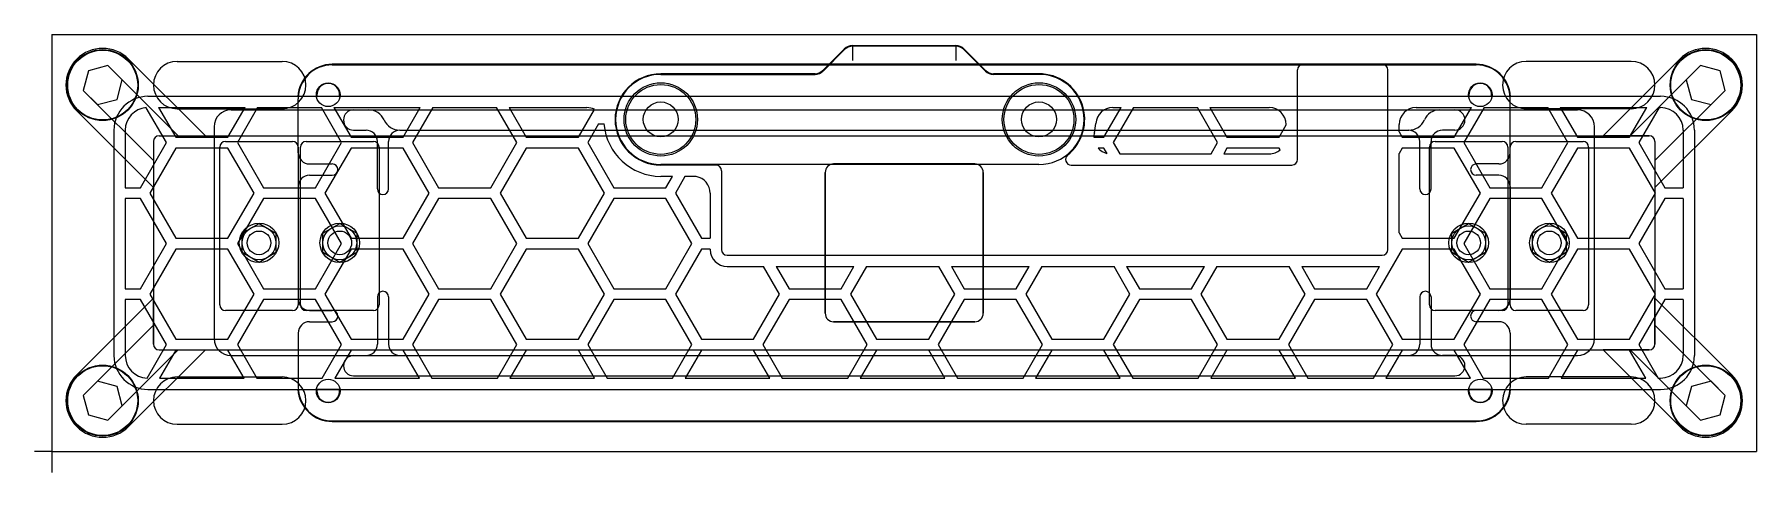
# Model space of a CAD drawing. Header units: millimetres. Extents: x 6 to 158, y 3 to 42.
import ezdxf

# ---------------------------------------------------------------- set-up
doc = ezdxf.new("R2010")
doc.units = ezdxf.units.MM
doc.header["$MEASUREMENT"] = 0
for name, color, linetype in [('_MAIN', 1, 'Continuous'), ('_STAB', 3, 'Continuous'), ('b_h', 220, 'Continuous'), ('bottom', 31, 'Continuous'), ('plate', 30, 'Continuous'), ('po_0', 211, 'Continuous'), ('ref', 7, 'Continuous'), ('ref_2', 7, 'Continuous'), ('top', 160, 'Continuous'), ('top_2', 130, 'Continuous')]:
    doc.layers.add(name, color=color, linetype=linetype)

msp = doc.modelspace()

# ---------------------------------------------------------------- linework, layer by layer
for p, q in [((18.16, 39.68), (27.46, 39.68)), ((146.96, 39.68), (137.66, 39.68)), ((18.16, 35.48), (27.46, 35.48)), ((146.96, 35.48), (137.66, 35.48)), ((18.16, 11.68), (27.46, 11.68)), ((146.96, 11.68), (137.66, 11.68)), ((18.16, 7.48), (27.46, 7.48)), ((146.96, 7.48), (137.66, 7.48))]:
    msp.add_line(p, q)
for centre, start, end in [((18.16, 37.58), 90, 270), ((27.46, 37.58), 270, 90), ((137.66, 37.58), 90, 270), ((146.96, 37.58), 270, 90), ((18.16, 9.58), 90, 270), ((27.46, 9.58), 270, 90), ((137.66, 9.58), 90, 270), ((146.96, 9.58), 270, 90)]:
    msp.add_arc(centre, 2.1, start, end)
at = {"layer": '_MAIN'}
for p, q in [((75.37, 38.82), (77.28, 40.73)), ((87.13, 41.03), (77.99, 41.03)), ((89.76, 38.82), (87.84, 40.73)), ((61, 38.53), (74.66, 38.53)), ((94.5, 38.53), (90.46, 38.53)), ((22.93, 35.38), (35.12, 35.38)), ((21.43, 33.88), (21.43, 15.08)), ((143.7, 15.08), (143.7, 33.88)), ((94.5, 30.53), (61, 30.53)), ((22.93, 13.58), (142.2, 13.58))]:
    msp.add_line(p, q, dxfattribs=at)
at = {"layer": '_MAIN', "linetype": 'Continuous'}
for p, q in [((130.01, 35.38), (142.2, 35.38)), ((37.87, 33.58), (127.26, 33.58))]:
    msp.add_line(p, q, dxfattribs=at)
at = {"layer": '_MAIN'}
for centre, radius in [((61, 34.53), 3.25), ((94.5, 34.53), 3.25), ((61, 34.53), 1.55), ((94.5, 34.53), 1.55)]:
    msp.add_circle(centre, radius, dxfattribs=at)
for centre, radius, start, end in [((77.99, 40.03), 1, 90, 135), ((87.13, 40.03), 1, 45, 90), ((61, 34.53), 4, 90, 270), ((74.66, 39.53), 1, 270, 315), ((90.46, 39.53), 1, 225, 270), ((94.5, 34.53), 4, 270, 90), ((35.12, 33.88), 1.5, 23.5782, 90), ((130.01, 33.88), 1.5, 90, 156.4218), ((37.87, 35.08), 1.5, 203.5782, 270), ((127.26, 35.08), 1.5, 270, 336.4218), ((22.93, 15.08), 1.5, 180, 270), ((142.2, 15.08), 1.5, 270, 0)]:
    msp.add_arc(centre, radius, start, end, dxfattribs=at)
at = {"layer": '_MAIN', "linetype": 'Continuous'}
for centre, start, end in [((22.93, 33.88), 90, 180), ((142.2, 33.88), 0, 90)]:
    msp.add_arc(centre, 1.5, start, end, dxfattribs=at)
at = {"layer": '_STAB'}
for p, q in [((21.93, 18.08), (21.93, 32.08)), ((22.43, 32.58), (28.39, 32.58)), ((28.89, 32.08), (28.89, 18.08)), ((29.08, 18.08), (29.08, 32.08)), ((29.58, 32.58), (35.54, 32.58)), ((129.08, 18.08), (129.08, 32.08)), ((129.58, 32.58), (135.54, 32.58)), ((136.04, 32.08), (136.04, 18.08)), ((136.23, 18.08), (136.23, 32.08)), ((136.73, 32.58), (142.69, 32.58)), ((143.19, 32.08), (143.19, 18.08)), ((76.31, 30.58), (88.81, 30.58)), ((75.56, 17.33), (75.56, 29.83)), ((89.56, 29.83), (89.56, 17.33)), ((28.39, 17.58), (22.43, 17.58)), ((35.54, 17.58), (29.58, 17.58)), ((135.54, 17.58), (129.58, 17.58)), ((142.69, 17.58), (136.73, 17.58)), ((88.81, 16.58), (76.31, 16.58))]:
    msp.add_line(p, q, dxfattribs=at)
at = {"layer": '_STAB', "linetype": 'Continuous'}
msp.add_line((36.04, 32.08), (36.04, 18.08), dxfattribs=at)
for points in [[(26.91, 22.71), (25.41, 21.84), (23.91, 22.71), (23.91, 24.44), (25.41, 25.31), (26.91, 24.44)], [(34.06, 22.71), (32.56, 21.84), (31.06, 22.71), (31.06, 24.44), (32.56, 25.31), (34.06, 24.44)], [(131.06, 24.44), (132.56, 25.31), (134.06, 24.44), (134.06, 22.71), (132.56, 21.84), (131.06, 22.71)], [(138.21, 24.44), (139.71, 25.31), (141.21, 24.44), (141.21, 22.71), (139.71, 21.84), (138.21, 22.71)]]:
    msp.add_lwpolyline(points, close=True, dxfattribs=at)
for centre, radius in [((25.41, 23.58), 1.75), ((25.41, 23.58), 1.5), ((25.41, 23.58), 1.05), ((32.56, 23.58), 1.75), ((32.56, 23.58), 1.5), ((32.56, 23.58), 1.05), ((132.56, 23.58), 1.75), ((132.56, 23.58), 1.5), ((132.56, 23.58), 1.05), ((139.71, 23.58), 1.75), ((139.71, 23.58), 1.5), ((139.71, 23.58), 1.05)]:
    msp.add_circle(centre, radius, dxfattribs=at)
at = {"layer": '_STAB'}
for centre, radius, start, end in [((22.43, 32.08), 0.5, 90, 180), ((28.39, 32.08), 0.5, 0, 90), ((29.58, 32.08), 0.5, 90, 180), ((35.54, 32.08), 0.5, 0, 90), ((129.58, 32.08), 0.5, 90, 180), ((135.54, 32.08), 0.5, 0, 90), ((136.73, 32.08), 0.5, 90, 180), ((142.69, 32.08), 0.5, 0, 90), ((76.31, 29.83), 0.75, 90, 180), ((88.81, 29.83), 0.75, 0, 90), ((22.43, 18.08), 0.5, 180, 270), ((28.39, 18.08), 0.5, 270, 0), ((29.58, 18.08), 0.5, 180, 270), ((35.54, 18.08), 0.5, 270, 0), ((76.31, 17.33), 0.75, 180, 270), ((88.81, 17.33), 0.75, 270, 0), ((129.58, 18.08), 0.5, 180, 270), ((135.54, 18.08), 0.5, 270, 0), ((136.73, 18.08), 0.5, 180, 270), ((142.69, 18.08), 0.5, 270, 0)]:
    msp.add_arc(centre, radius, start, end, dxfattribs=at)
at = {"layer": 'b_h'}
for points in [[(10.3, 38.84), (9.83, 37.11), (11.1, 35.85), (12.83, 36.31), (13.29, 38.04), (12.03, 39.31)], [(154.83, 38.84), (153.1, 39.31), (151.83, 38.04), (152.3, 36.31), (154.03, 35.85), (155.29, 37.11)], [(10.3, 8.31), (12.03, 7.85), (13.29, 9.11), (12.83, 10.84), (11.1, 11.31), (9.83, 10.04)], [(154.83, 8.31), (155.29, 10.04), (154.03, 11.31), (152.3, 10.84), (151.83, 9.11), (153.1, 7.85)]]:
    msp.add_lwpolyline(points, close=True, dxfattribs=at)
for centre, radius in [((11.56, 37.58), 3.1), ((153.56, 37.58), 3.1), ((61, 34.53), 3.1), ((94.5, 34.53), 3.1), ((61, 34.53), 1.55), ((94.5, 34.53), 1.55), ((11.56, 9.58), 3.1), ((153.56, 9.58), 3.1)]:
    msp.add_circle(centre, radius, dxfattribs=at)
at = {"layer": 'bottom'}
for p, q in [((16.52, 35.58), (24.17, 35.58)), ((25.28, 35.58), (30.93, 35.58)), ((32.04, 35.58), (39.69, 35.58)), ((40.8, 35.58), (46.45, 35.58)), ((47.56, 35.58), (54.46, 35.58)), ((101.03, 35.58), (101.77, 35.58)), ((102.88, 35.58), (108.53, 35.58)), ((109.64, 35.58), (114.9, 35.58)), ((116.4, 34.04), (116.4, 34.08)), ((126.4, 33.42), (126.4, 34.08)), ((101.66, 31.48), (109.75, 31.48)), ((110.86, 31.48), (114.9, 31.48)), ((126.4, 24.46), (126.4, 31.52)), ((62.04, 29.48), (61, 29.48)), ((64.13, 29.46), (63.13, 29.46)), ((65.38, 27.98), (65.38, 23.99)), ((65.38, 23.03), (65.38, 22.98)), ((66.88, 21.48), (70.11, 21.48)), ((71.22, 21.48), (78.11, 21.48)), ((79.22, 21.48), (85.63, 21.48)), ((86.74, 21.48), (93.63, 21.48)), ((94.74, 21.48), (101.15, 21.48)), ((102.26, 21.48), (109.15, 21.48)), ((110.26, 21.48), (116.67, 21.48)), ((117.78, 21.48), (124.67, 21.48))]:
    msp.add_line(p, q, dxfattribs=at)
at = {"layer": 'bottom', "linetype": 'Continuous'}
for p, q in [((127.9, 35.58), (132.81, 35.58)), ((133.92, 35.58), (139.57, 35.58)), ((140.68, 35.58), (148.33, 35.58)), ((149.43, 35.58), (149.56, 35.58)), ((13.56, 33.58), (13.56, 28.47)), ((55.48, 34.13), (55.97, 34.13)), ((151.56, 33.58), (151.56, 28.47)), ((13.56, 27.51), (13.56, 19.51)), ((151.56, 27.51), (151.56, 19.51)), ((13.56, 18.55), (13.56, 13.58)), ((151.56, 18.55), (151.56, 13.58)), ((16.6, 11.58), (24.1, 11.58)), ((25.21, 11.58), (31.01, 11.58)), ((32.12, 11.58), (39.62, 11.58)), ((40.72, 11.58), (46.53, 11.58)), ((47.64, 11.58), (55.14, 11.58)), ((56.24, 11.58), (62.05, 11.58)), ((63.16, 11.58), (70.65, 11.58)), ((71.76, 11.58), (77.57, 11.58)), ((78.67, 11.58), (86.17, 11.58)), ((87.28, 11.58), (93.09, 11.58)), ((94.19, 11.58), (101.69, 11.58)), ((102.8, 11.58), (108.6, 11.58)), ((109.71, 11.58), (117.21, 11.58)), ((118.32, 11.58), (124.12, 11.58)), ((125.23, 11.58), (132.73, 11.58)), ((133.84, 11.58), (139.64, 11.58)), ((140.75, 11.58), (148.25, 11.58)), ((149.36, 11.58), (149.56, 11.58))]:
    msp.add_line(p, q, dxfattribs=at)
at = {"layer": 'bottom'}
for points in [[(13.56, 28.47), (14.9, 28.47), (17.21, 32.47), (15.42, 35.57)], [(16.52, 35.58), (18.04, 32.95), (22.66, 32.95), (24.17, 35.58)], [(25.28, 35.58), (23.49, 32.47), (25.8, 28.47), (30.42, 28.47), (32.73, 32.47), (30.93, 35.58)], [(32.04, 35.58), (33.56, 32.95), (38.18, 32.95), (39.69, 35.58)], [(40.8, 35.58), (39.01, 32.47), (41.32, 28.47), (45.94, 28.47), (48.24, 32.47), (46.45, 35.58)], [(47.56, 35.58), (49.08, 32.95), (53.7, 32.95), (55.12, 35.42)], [(99.36, 32.95), (100.25, 32.95), (101.77, 35.58)], [(102.88, 35.58), (101.08, 32.47), (101.66, 31.48)], [(109.75, 31.48), (110.32, 32.47), (108.53, 35.58)], [(109.64, 35.58), (111.15, 32.95), (115.77, 32.95), (116.4, 34.04)], [(126.4, 33.42), (126.67, 32.95), (131.29, 32.95), (132.81, 35.58)], [(133.92, 35.58), (132.12, 32.47), (134.43, 28.47), (139.05, 28.47), (141.36, 32.47), (139.57, 35.58)], [(140.68, 35.58), (142.19, 32.95), (146.81, 32.95), (148.33, 35.58)], [(149.43, 35.58), (147.64, 32.47), (149.95, 28.47), (151.56, 28.47)], [(55.48, 34.13), (54.53, 32.47), (56.84, 28.47), (61.45, 28.47), (62.04, 29.48)], [(100.53, 31.51), (100.25, 31.99), (99.73, 31.99)], [(115.87, 31.83), (115.77, 31.99), (111.15, 31.99), (110.86, 31.48)], [(126.4, 24.46), (126.67, 23.99), (131.29, 23.99), (133.6, 27.99), (131.29, 31.99), (126.67, 31.99), (126.4, 31.52)], [(63.13, 29.46), (62.29, 27.99), (64.6, 23.99), (65.38, 23.99)], [(13.56, 19.51), (14.9, 19.51), (17.21, 23.51), (14.9, 27.51), (13.56, 27.51)], [(151.56, 27.51), (149.95, 27.51), (147.64, 23.51), (149.95, 19.51), (151.56, 19.51)], [(65.38, 23.03), (64.6, 23.03), (62.29, 19.03), (64.6, 15.03), (69.21, 15.03), (71.52, 19.03), (70.11, 21.48)], [(71.22, 21.48), (72.36, 19.51), (76.97, 19.51), (78.11, 21.48)], [(79.22, 21.48), (77.81, 19.03), (80.11, 15.03), (84.73, 15.03), (87.04, 19.03), (85.63, 21.48)], [(86.74, 21.48), (87.87, 19.51), (92.49, 19.51), (93.63, 21.48)], [(94.74, 21.48), (93.32, 19.03), (95.63, 15.03), (100.25, 15.03), (102.56, 19.03), (101.15, 21.48)], [(102.26, 21.48), (103.39, 19.51), (108.01, 19.51), (109.15, 21.48)], [(110.26, 21.48), (108.84, 19.03), (111.15, 15.03), (115.77, 15.03), (118.08, 19.03), (116.67, 21.48)], [(117.78, 21.48), (118.91, 19.51), (123.53, 19.51), (124.67, 21.48)], [(15.49, 11.58), (17.21, 14.55), (14.9, 18.55), (13.56, 18.55)], [(31.01, 11.58), (32.73, 14.55), (30.42, 18.55), (25.8, 18.55), (23.49, 14.55), (25.21, 11.58)], [(46.53, 11.58), (48.24, 14.55), (45.94, 18.55), (41.32, 18.55), (39.01, 14.55), (40.72, 11.58)], [(62.05, 11.58), (63.76, 14.55), (61.45, 18.55), (56.84, 18.55), (54.53, 14.55), (56.24, 11.58)], [(77.57, 11.58), (79.28, 14.55), (76.97, 18.55), (72.36, 18.55), (70.05, 14.55), (71.76, 11.58)], [(93.09, 11.58), (94.8, 14.55), (92.49, 18.55), (87.87, 18.55), (85.56, 14.55), (87.28, 11.58)], [(108.6, 11.58), (110.32, 14.55), (108.01, 18.55), (103.39, 18.55), (101.08, 14.55), (102.8, 11.58)], [(124.12, 11.58), (125.84, 14.55), (123.53, 18.55), (118.91, 18.55), (116.6, 14.55), (118.32, 11.58)], [(139.64, 11.58), (141.36, 14.55), (139.05, 18.55), (134.43, 18.55), (132.12, 14.55), (133.84, 11.58)], [(151.56, 18.55), (149.95, 18.55), (147.64, 14.55), (149.36, 11.58)], [(24.1, 11.58), (22.66, 14.07), (18.04, 14.07), (16.6, 11.58)], [(39.62, 11.58), (38.18, 14.07), (33.56, 14.07), (32.12, 11.58)], [(55.14, 11.58), (53.7, 14.07), (49.08, 14.07), (47.64, 11.58)], [(70.65, 11.58), (69.21, 14.07), (64.6, 14.07), (63.16, 11.58)], [(86.17, 11.58), (84.73, 14.07), (80.11, 14.07), (78.67, 11.58)], [(101.69, 11.58), (100.25, 14.07), (95.63, 14.07), (94.19, 11.58)], [(117.21, 11.58), (115.77, 14.07), (111.15, 14.07), (109.71, 11.58)], [(132.73, 11.58), (131.29, 14.07), (126.67, 14.07), (125.23, 11.58)], [(148.25, 11.58), (146.81, 14.07), (142.19, 14.07), (140.75, 11.58)]]:
    msp.add_lwpolyline(points, dxfattribs=at)
for points in [[(18.04, 31.99), (15.73, 27.99), (18.04, 23.99), (22.66, 23.99), (24.97, 27.99), (22.66, 31.99)], [(33.56, 31.99), (31.25, 27.99), (33.56, 23.99), (38.18, 23.99), (40.49, 27.99), (38.18, 31.99)], [(49.08, 31.99), (46.77, 27.99), (49.08, 23.99), (53.7, 23.99), (56, 27.99), (53.7, 31.99)], [(142.19, 31.99), (139.88, 27.99), (142.19, 23.99), (146.81, 23.99), (149.12, 27.99), (146.81, 31.99)], [(25.8, 27.51), (23.49, 23.51), (25.8, 19.51), (30.42, 19.51), (32.73, 23.51), (30.42, 27.51)], [(41.32, 27.51), (39.01, 23.51), (41.32, 19.51), (45.94, 19.51), (48.24, 23.51), (45.94, 27.51)], [(56.84, 27.51), (54.53, 23.51), (56.84, 19.51), (61.45, 19.51), (63.76, 23.51), (61.45, 27.51)], [(134.43, 27.51), (132.12, 23.51), (134.43, 19.51), (139.05, 19.51), (141.36, 23.51), (139.05, 27.51)], [(18.04, 23.03), (15.73, 19.03), (18.04, 15.03), (22.66, 15.03), (24.97, 19.03), (22.66, 23.03)], [(33.56, 23.03), (31.25, 19.03), (33.56, 15.03), (38.18, 15.03), (40.49, 19.03), (38.18, 23.03)], [(49.08, 23.03), (46.77, 19.03), (49.08, 15.03), (53.7, 15.03), (56, 19.03), (53.7, 23.03)], [(126.67, 23.03), (124.36, 19.03), (126.67, 15.03), (131.29, 15.03), (133.6, 19.03), (131.29, 23.03)], [(142.19, 23.03), (139.88, 19.03), (142.19, 15.03), (146.81, 15.03), (149.12, 19.03), (146.81, 23.03)]]:
    msp.add_lwpolyline(points, close=True, dxfattribs=at)
at = {"layer": 'bottom', "linetype": 'Continuous'}
for centre, start, end in [((15.56, 33.58), 94.1988, 180), ((149.56, 33.58), 0, 90), ((15.56, 13.58), 180, 267.9172), ((149.56, 13.58), 270, 0)]:
    msp.add_arc(centre, 2, start, end, dxfattribs=at)
at = {"layer": 'bottom'}
for centre, radius, start, end in [((54.46, 34.08), 1.5, 63.9558, 90), ((101.03, 34.08), 1.5, 90, 176.0603), ((114.9, 34.08), 1.5, 0, 90), ((127.9, 34.08), 1.5, 90, 180), ((61, 34.53), 5.05, 184.5506, 270), ((94.5, 34.53), 5.05, 346.3116, 356.0603), ((100.86, 32.98), 1.5, 166.3116, 180.9896), ((100.86, 32.98), 1.5, 221.092, 257.0712), ((114.9, 32.98), 1.5, 270, 309.9967), ((63.88, 27.98), 1.5, 0, 80.5188), ((66.88, 22.98), 1.5, 180, 270)]:
    msp.add_arc(centre, radius, start, end, dxfattribs=at)
at = {"layer": 'plate', "linetype": 'Continuous'}
for p, q in [((31.89, 39.37), (133.23, 39.37)), ((28.89, 31.58), (28.89, 36.37)), ((33.76, 35.38), (131.37, 35.38)), ((136.23, 31.58), (136.23, 36.37)), ((33.79, 33.58), (34.89, 33.58)), ((37.89, 33.58), (127.23, 33.58)), ((131.33, 33.58), (130.23, 33.58)), ((35.89, 28.37), (35.89, 32.58)), ((36.89, 28.37), (36.89, 32.58)), ((128.23, 28.37), (128.23, 32.58)), ((129.23, 28.37), (129.23, 32.58)), ((29.89, 30.58), (31.89, 30.58)), ((135.23, 30.58), (133.23, 30.58)), ((29.89, 29.58), (31.89, 29.58)), ((135.23, 29.58), (133.23, 29.58)), ((28.89, 28.58), (28.89, 18.58)), ((136.23, 28.58), (136.23, 18.58)), ((35.89, 18.78), (35.89, 14.58)), ((36.89, 18.78), (36.89, 14.58)), ((128.23, 18.78), (128.23, 14.58)), ((129.23, 18.78), (129.23, 14.58)), ((29.89, 17.58), (31.89, 17.58)), ((135.23, 17.58), (133.23, 17.58)), ((28.89, 15.58), (28.89, 10.78)), ((29.89, 16.58), (31.89, 16.58)), ((135.23, 16.58), (133.23, 16.58)), ((136.23, 15.58), (136.23, 10.78)), ((33.79, 13.58), (34.89, 13.58)), ((131.33, 13.58), (130.23, 13.58)), ((33.79, 11.78), (131.33, 11.78)), ((31.89, 7.78), (133.23, 7.78))]:
    msp.add_line(p, q, dxfattribs=at)
at = {"layer": 'plate'}
for p, q in [((88.81, 30.58), (76.31, 30.58)), ((75.56, 29.83), (75.56, 17.33)), ((89.56, 17.33), (89.56, 29.83)), ((136.23, 28.58), (136.23, 18.58)), ((76.31, 16.58), (88.81, 16.58)), ((37.89, 13.58), (127.23, 13.58))]:
    msp.add_line(p, q, dxfattribs=at)
at = {"layer": 'plate', "linetype": 'Continuous'}
for centre in [(31.54, 36.72), (133.59, 36.72), (32.56, 23.58), (132.56, 23.58), (31.54, 10.43), (133.59, 10.43)]:
    msp.add_circle(centre, 1.05, dxfattribs=at)
for centre, radius, start, end in [((31.89, 36.37), 3, 90, 180), ((133.23, 36.37), 3, 0, 90), ((33.79, 34.48), 0.9, 90, 270), ((131.33, 34.48), 0.9, 270, 90), ((34.89, 32.58), 1, 0, 90), ((37.89, 32.58), 1, 90, 180), ((127.23, 32.58), 1, 0, 90), ((130.23, 32.58), 1, 90, 180), ((29.89, 31.58), 1, 180, 270), ((31.89, 30.08), 0.5, 270, 90), ((133.23, 30.08), 0.5, 90, 270), ((135.23, 31.58), 1, 270, 0), ((29.89, 28.58), 1, 90, 180), ((135.23, 28.58), 1, 0, 90), ((36.39, 28.37), 0.5, 180, 0), ((128.73, 28.37), 0.5, 180, 0), ((29.89, 18.58), 1, 180, 270), ((36.39, 18.78), 0.5, 0, 180), ((128.73, 18.78), 0.5, 0, 180), ((135.23, 18.58), 1, 270, 0), ((31.89, 17.08), 0.5, 270, 90), ((133.23, 17.08), 0.5, 90, 270), ((29.89, 15.58), 1, 90, 180), ((135.23, 15.58), 1, 0, 90), ((34.89, 14.58), 1, 270, 0), ((37.89, 14.58), 1, 180, 270), ((127.23, 14.58), 1, 270, 0), ((130.23, 14.58), 1, 180, 270), ((33.79, 12.68), 0.9, 90, 270), ((131.33, 12.68), 0.9, 270, 90), ((31.89, 10.78), 3, 180, 270), ((133.23, 10.78), 3, 270, 0)]:
    msp.add_arc(centre, radius, start, end, dxfattribs=at)
at = {"layer": 'plate'}
for centre, start, end in [((76.31, 29.83), 90, 180), ((88.81, 29.83), 0, 90), ((76.31, 17.33), 180, 270), ((88.81, 17.33), 270, 0)]:
    msp.add_arc(centre, 0.75, start, end, dxfattribs=at)
at = {"layer": 'po_0', "linetype": 'Continuous'}
for p, q in [((30.55, 36.58), (32.53, 36.58)), ((132.6, 36.58), (134.57, 36.58)), ((32.53, 10.58), (30.55, 10.58)), ((134.57, 10.58), (132.6, 10.58)), ((7.06, 5.08), (5.52, 5.08)), ((7.06, 5.08), (7.06, 3.19))]:
    msp.add_line(p, q, dxfattribs=at)
for centre, start, end in [((31.54, 36.72), 351.5771, 188.4229), ((133.59, 36.72), 351.5771, 188.4229), ((31.54, 10.43), 171.5771, 8.4229), ((133.59, 10.43), 171.5771, 8.4229)]:
    msp.add_arc(centre, 1, start, end, dxfattribs=at)
at = {"layer": 'ref', "linetype": 'Continuous'}
for p, q in [((7.06, 42.08), (158.06, 42.08)), ((7.06, 42.08), (7.06, 5.08)), ((158.06, 42.08), (158.06, 5.08)), ((133.23, 39.42), (31.89, 39.42)), ((15.56, 36.58), (149.56, 36.58)), ((12.56, 33.58), (12.56, 13.58)), ((152.56, 33.58), (152.56, 13.58)), ((16.06, 32.58), (16.06, 14.58)), ((16.56, 33.08), (148.56, 33.08)), ((149.06, 32.58), (149.06, 14.58)), ((16.56, 14.08), (148.56, 14.08)), ((15.56, 10.58), (149.56, 10.58)), ((31.89, 7.73), (133.23, 7.73)), ((7.06, 5.08), (158.06, 5.08))]:
    msp.add_line(p, q, dxfattribs=at)
at = {"layer": 'ref'}
for p, q in [((77.99, 41.03), (77.99, 39.76)), ((87.13, 41.03), (87.13, 39.76))]:
    msp.add_line(p, q, dxfattribs=at)
for centre, radius in [((11.56, 37.58), 3.15), ((11.56, 37.58), 3.1), ((153.56, 37.58), 3.15), ((153.56, 37.58), 3.1), ((61, 34.53), 3.1), ((94.5, 34.53), 3.1), ((11.56, 9.58), 3.15), ((11.56, 9.58), 3.1), ((153.56, 9.58), 3.15), ((153.56, 9.58), 3.1)]:
    msp.add_circle(centre, radius, dxfattribs=at)
at = {"layer": 'ref', "linetype": 'Continuous'}
for centre, radius, start, end in [((31.89, 36.37), 3.05, 90, 176.107), ((133.23, 36.37), 3.05, 3.893, 90), ((15.56, 33.58), 3, 90, 180), ((149.56, 33.58), 3, 0, 90), ((16.56, 32.58), 0.5, 90, 180), ((148.56, 32.58), 0.5, 0, 90), ((16.56, 14.58), 0.5, 180, 270), ((148.56, 14.58), 0.5, 270, 0), ((15.56, 13.58), 3, 180, 270), ((149.56, 13.58), 3, 270, 0), ((31.89, 10.78), 3.05, 183.8936, 270), ((133.23, 10.78), 3.05, 270, 356.1154)]:
    msp.add_arc(centre, radius, start, end, dxfattribs=at)
at = {"layer": 'ref_2'}
for p, q in [((75.33, 38.85), (77.25, 40.77)), ((77.99, 41.08), (87.13, 41.08)), ((89.79, 38.85), (87.88, 40.77)), ((74.66, 38.58), (61, 38.58)), ((94.5, 38.58), (90.46, 38.58)), ((117.4, 30.98), (117.4, 38.92)), ((125.4, 22.98), (125.4, 38.92)), ((65.88, 30.48), (61, 30.48)), ((66.38, 29.98), (66.38, 22.98)), ((97.35, 30.48), (116.9, 30.48)), ((66.88, 22.48), (124.9, 22.48))]:
    msp.add_line(p, q, dxfattribs=at)
at = {"layer": 'ref_2', "linetype": 'Continuous'}
msp.add_line((117.9, 39.42), (124.9, 39.42), dxfattribs=at)
at = {"layer": 'ref_2'}
for centre, radius, start, end in [((77.99, 40.03), 1.05, 90, 135), ((87.13, 40.03), 1.05, 45, 90), ((61, 34.53), 4.05, 90, 270), ((74.66, 39.53), 0.95, 270, 315), ((90.46, 39.53), 0.95, 225, 270), ((94.5, 34.53), 4.05, 308.7193, 90), ((117.9, 38.92), 0.5, 90, 180), ((124.9, 38.92), 0.5, 0, 90), ((97.35, 30.98), 0.5, 128.7193, 270), ((116.9, 30.98), 0.5, 270, 0), ((65.88, 29.98), 0.5, 0, 90), ((66.88, 22.98), 0.5, 180, 270), ((124.9, 22.98), 0.5, 270, 0)]:
    msp.add_arc(centre, radius, start, end, dxfattribs=at)
at = {"layer": 'top'}
for p, q in [((10.3, 38.84), (9.83, 37.11)), ((12.03, 39.31), (10.3, 38.84)), ((18.25, 33.08), (12.03, 39.31)), ((153.1, 39.31), (146.87, 33.08)), ((154.83, 38.84), (153.1, 39.31)), ((155.29, 37.11), (154.83, 38.84)), ((9.83, 37.11), (16.06, 30.88)), ((149.06, 30.88), (155.29, 37.11)), ((16.06, 16.27), (9.83, 10.04)), ((155.29, 10.04), (149.06, 16.27)), ((12.03, 7.85), (18.25, 14.08)), ((146.87, 14.08), (153.1, 7.85)), ((9.83, 10.04), (10.3, 8.31)), ((154.83, 8.31), (155.29, 10.04)), ((10.3, 8.31), (12.03, 7.85)), ((153.1, 7.85), (154.83, 8.31))]:
    msp.add_line(p, q, dxfattribs=at)
at = {"layer": 'top', "linetype": 'Continuous'}
for p, q in [((16.06, 32.58), (16.06, 30.88)), ((16.56, 33.08), (18.25, 33.08)), ((148.56, 33.08), (146.87, 33.08)), ((149.06, 32.58), (149.06, 30.88)), ((16.06, 14.58), (16.06, 16.27)), ((149.06, 14.58), (149.06, 16.27)), ((16.56, 14.08), (18.25, 14.08)), ((148.56, 14.08), (146.87, 14.08))]:
    msp.add_line(p, q, dxfattribs=at)
for centre, start, end in [((16.56, 32.58), 90, 180), ((148.56, 32.58), 0, 90), ((16.56, 14.58), 180, 270), ((148.56, 14.58), 270, 0)]:
    msp.add_arc(centre, 0.5, start, end, dxfattribs=at)
at = {"layer": 'top_2'}
for p, q in [((20.66, 33.08), (13.86, 39.87)), ((151.26, 39.87), (144.47, 33.08)), ((9.26, 35.28), (16.06, 28.48)), ((149.06, 28.48), (155.86, 35.28)), ((16.06, 18.67), (9.26, 11.87)), ((155.86, 11.87), (149.06, 18.67)), ((13.86, 7.28), (20.66, 14.08)), ((144.47, 14.08), (151.26, 7.28))]:
    msp.add_line(p, q, dxfattribs=at)
at = {"layer": 'top_2', "linetype": 'Continuous'}
for p, q in [((16.06, 32.58), (16.06, 28.48)), ((16.56, 33.08), (20.66, 33.08)), ((148.56, 33.08), (144.47, 33.08)), ((149.06, 32.58), (149.06, 28.48)), ((16.06, 14.58), (16.06, 18.67)), ((149.06, 14.58), (149.06, 18.67)), ((16.56, 14.08), (20.66, 14.08)), ((148.56, 14.08), (144.47, 14.08))]:
    msp.add_line(p, q, dxfattribs=at)
at = {"layer": 'top_2'}
for centre, start, end in [((11.56, 37.58), 45, 225), ((153.56, 37.58), 315, 135), ((11.56, 9.58), 135, 315), ((153.56, 9.58), 225, 45)]:
    msp.add_arc(centre, 3.25, start, end, dxfattribs=at)
at = {"layer": 'top_2', "linetype": 'Continuous'}
for centre, start, end in [((16.56, 32.58), 90, 180), ((148.56, 32.58), 0, 90), ((16.56, 14.58), 180, 270), ((148.56, 14.58), 270, 0)]:
    msp.add_arc(centre, 0.5, start, end, dxfattribs=at)

doc.saveas('drawing.dxf')
